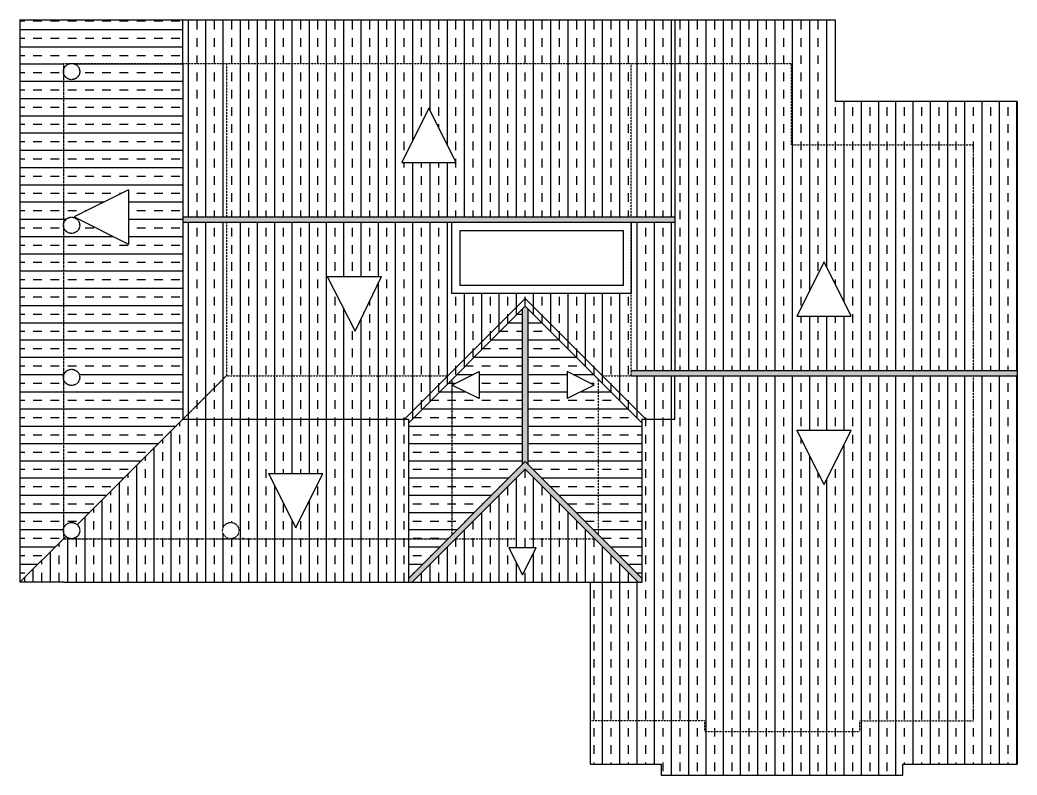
# Model space of a CAD drawing. Header units: millimetres. Extents: x -30673 to 129244, y -37020 to 10380.
# Drawn here: x 105408 to 123758, y -7820 to 6080 of the extents above; entities that cross this region are included whole.
import ezdxf

# ---------------------------------------------------------------- set-up
doc = ezdxf.new("R2010")
doc.units = ezdxf.units.MM
doc.header["$LTSCALE"] = 0.1
doc.linetypes.add('ACAD_ISO02W100', pattern=[15, 12, -3])
for name, color, linetype in [('detalhes', 1, 'Continuous'), ('elementos cortados', 6, 'Continuous'), ('elementos vistos', 231, 'Continuous'), ('projeção', 7, 'ACAD_ISO02W100'), ('telhado visto', 11, 'Continuous')]:
    doc.layers.add(name, color=color, linetype=linetype)
pattern_1 = [(90, (161216.38, -957391.02), (-317.5, 2e-14), []), (90, (161057.63, -957391.02), (-317.5, 2e-14), [158.75, -158.75])]
pattern_2 = [(0, (161216.38, -957391.02), (0, 317.5), []), (0, (161216.38, -957232.27), (0, 317.5), [158.75, -158.75])]

msp = doc.modelspace()

# ---------------------------------------------------------------- hatches: boundary and pattern name
at = {"layer": 'detalhes', "ltscale": 0.1}
msp.add_hatch(color=11, dxfattribs=at).paths.add_polyline_path([(123758.171, -370.473), (116658.171, -370.473), (116658.171, -470.473), (123758.171, -470.473)])
at = {"layer": 'telhado visto', "ltscale": 0.1}
h = msp.add_hatch(dxfattribs=at)
h.set_pattern_fill('TRANS', color=256, scale=50, style=0)
h.set_pattern_definition(pattern_2)
h.paths.add_polyline_path([(108408.171, 5279.527), (106358.171, 5279.527, -0.414213562), (106508.171, 5129.527, -1), (106208.171, 5129.527), (106208.171, 2279.527), (106210.029, 2279.527, -1.069452865), (106507.658, 2299.527, -0.935057573), (106210.029, 2279.527), (106208.171, 2279.527), (106208.171, -420.473), (106231.893, -420.473, -0.751127801), (106507.658, -500.473, -1), (106208.685, -500.473, -0.142121094), (106231.893, -420.473), (106208.171, -420.473), (106208.171, -3320.473, -0.668049792), (106464.2, -3214.369), (108408.171, -1270.258)])
h.paths.add_polyline_path([(107408.171, 1954.678), (106408.171, 2454.678), (107408.171, 2954.678)], flags=16)
h.paths.add_polyline_path([(106208.171, 5279.527), (108408.171, 5279.527), (108408.171, 6079.527), (105408.171, 6079.527), (105408.171, 579.527), (106208.171, 579.527)])
h.paths.add_polyline_path([(106208.171, 579.527), (105408.171, 579.527), (105408.171, -4270.473), (106208.171, -3470.415)])
h.paths.add_polyline_path([(107620.755, 1343.713), (107620.755, 3390.097), (108268.413, 3390.097), (108268.413, 1343.713)], flags=24)
h = msp.add_hatch(dxfattribs=at)
h.set_pattern_fill('TRANS', color=256, scale=50, angle=90, style=0)
h.set_pattern_definition(pattern_1)
h.paths.add_polyline_path([(117458.171, 6079.527), (108408.171, 6079.527), (108408.171, 5279.527), (117458.171, 5279.527)])
h.paths.add_polyline_path([(120408.171, 6079.527), (117832.641, 6079.527), (117832.641, 5279.527), (119608.171, 5279.527), (119608.171, 3779.527), (122958.171, 3779.527), (122958.171, 599.589), (123758.171, 599.589), (123758.171, 4579.527), (120408.171, 4579.527)])
h.paths.add_polyline_path([(117832.641, 6079.527), (117458.171, 6079.527), (117458.171, 5279.527), (117832.641, 5279.527)])
h.paths.add_polyline_path([(123758.171, 599.589), (122958.171, 599.589), (122958.171, -370.473), (123758.171, -370.473)])
h.paths.add_polyline_path([(123758.171, -470.473), (122958.171, -470.473), (122958.171, -6820.473), (120858.171, -6820.473), (120858.171, -7020.473), (118008.171, -7020.473), (118008.171, -6820.473), (117832.641, -6820.473), (117832.641, -7820.473), (118058.171, -7820.473), (121658.171, -7820.473), (121658.171, -7620.473), (123758.171, -7620.473)])
h.paths.add_polyline_path([(117832.641, -6820.473), (115908.171, -6820.473), (115908.171, -7620.473), (117208.171, -7620.473), (117208.171, -7820.473), (117832.641, -7820.473)])
h = msp.add_hatch(dxfattribs=at)
h.set_pattern_fill('TRANS', color=256, scale=50, angle=90, style=0)
h.set_pattern_definition(pattern_1)
h.paths.add_polyline_path([(116658.171, 5279.527), (109208.171, 5279.527), (109208.171, 2454.663), (116658.171, 2454.527)])
h.paths.add_polyline_path([(113433.171, 3454.595), (112433.171, 3454.595), (112933.171, 4454.595)], flags=16)
h.paths.add_polyline_path([(117458.171, 5279.527), (116658.171, 5279.527), (116658.171, 2454.527), (117458.171, 2454.513)])
h.paths.add_polyline_path([(109208.171, 5279.527), (108408.171, 5279.527), (108408.171, 2454.678), (109208.171, 2454.663)])
h.paths.add_polyline_path([(111979.513, 3369.448), (114025.898, 3369.448), (114025.898, 2721.79), (111979.513, 2721.79)], flags=24)
h = msp.add_hatch(dxfattribs=at)
h.set_pattern_fill('TRANS', color=256, scale=50, angle=90, style=0)
h.set_pattern_definition(pattern_1)
h.paths.add_polyline_path([(122958.171, 3779.527), (119608.171, 3779.527), (119608.171, 5279.527), (117458.171, 5279.527), (117458.171, -370.473), (122958.171, -370.473)])
h.paths.add_polyline_path([(120208.171, 1629.527), (120708.171, 629.527), (119708.171, 629.527)], flags=16)
h.paths.add_polyline_path([(122958.171, -470.473), (117458.171, -470.473), (117458.171, -1270.201), (116858.171, -1270.201), (116858.171, -3470.473), (116858.171, -4270.473), (115908.171, -4270.473), (115908.171, -6820.473), (118008.171, -6820.473), (118008.171, -7020.473), (120858.171, -7020.473), (120858.171, -6820.473), (122958.171, -6820.473)])
h.paths.add_polyline_path([(119708.171, -1470.473), (120708.171, -1470.473), (120208.171, -2470.473)], flags=16)
h.paths.add_polyline_path([(119227.051, 560.856), (121273.436, 560.856), (121273.436, -86.802), (119227.051, -86.802)], flags=24)
h.paths.add_polyline_path([(119196.933, -2528.271), (121243.317, -2528.271), (121243.317, -3175.929), (119196.933, -3175.929)], flags=24)
h = msp.add_hatch(color=256, dxfattribs=at)
h.paths.add_polyline_path([(117458.171, 2354.513), (117458.171, 2454.513), (108408.171, 2454.678), (108408.171, 2354.678)])
h.paths.add_polyline_path([(114658.171, -2099.762), (114708.171, -2049.762), (114758.171, -2099.762), (114758.171, 758.387), (114708.171, 808.37), (114658.171, 758.387)])
h = msp.add_hatch(dxfattribs=at)
h.set_pattern_fill('TRANS', color=256, scale=50, angle=90, style=0)
h.set_pattern_definition(pattern_1)
h.paths.add_polyline_path([(112558.171, -1340.899), (114708.171, 808.37), (116858.171, -1340.899), (116858.171, -1270.201), (116928.894, -1270.201), (116128.894, -470.473), (116658.171, -470.473), (116658.171, 1042.027), (113358.173, 1042.027), (113358.171, 2354.588), (108408.171, 2354.678), (108408.171, -1270.258), (106464.2, -3214.369, -0.199004975), (106508.171, -3320.473, -0.414213562), (106358.171, -3470.473), (109208.171, -3470.473), (109208.171, -3447.358, -0.257542744), (109138.171, -3320.473, -1), (109438.171, -3320.473, -0.414213562), (109288.171, -3470.473), (112558.171, -3470.473)])
h.paths.add_polyline_path([(110983.171, -2270.201), (110483.171, -3270.201), (109983.171, -2270.201)], flags=16)
h.paths.add_polyline_path([(111574.606, 348.668), (111058.99, 1354.617), (112058.99, 1354.617)], flags=16)
h.paths.add_polyline_path([(112558.171, -3470.473), (106208.114, -3470.473), (105408.171, -4270.473), (106208.171, -4270.473), (112558.171, -4270.473)])
h.paths.add_polyline_path([(109665.465, -1445.208), (111711.849, -1445.208), (111711.849, -2092.866), (109665.465, -2092.866)], flags=24)
h.paths.add_polyline_path([(110713.585, 2118.383), (112759.969, 2118.383), (112759.969, 1470.725), (110713.585, 1470.725)], flags=24)
h = msp.add_hatch(dxfattribs=at)
h.set_pattern_fill('TRANS', color=256, scale=50, angle=90, style=0)
h.set_pattern_definition(pattern_1)
h.paths.add_polyline_path([(109208.171, 2354.663), (108408.171, 2354.678), (108408.171, -1270.201), (109208.171, -470.201)])
h = msp.add_hatch(dxfattribs=at)
h.set_pattern_fill('TRANS', color=256, scale=50, angle=90, style=0)
h.set_pattern_definition(pattern_1)
h.paths.add_polyline_path([(114708.171, 949.767), (116128.894, -470.473), (116658.171, -470.473), (116658.171, 1042.027), (113358.173, 1042.027), (113358.171, 2354.588), (109208.171, 2354.663), (109208.171, -470.201), (113287.453, -470.468)])
h.paths.add_polyline_path([(111574.606, 348.668), (111058.99, 1354.617), (112058.99, 1354.617)], flags=16)
h.paths.add_polyline_path([(110713.585, 2118.383), (112759.969, 2118.383), (112759.969, 1470.725), (110713.585, 1470.725)], flags=24)
h = msp.add_hatch(dxfattribs=at)
h.set_pattern_fill('TRANS', color=256, scale=50, angle=90, style=0)
h.set_pattern_definition(pattern_1)
h.paths.add_polyline_path([(117458.171, 2354.513), (116658.171, 2354.527), (116658.171, 1042.027), (116658.171, -370.473), (117458.171, -370.473)])
h = msp.add_hatch(dxfattribs=at)
h.set_pattern_fill('TRANS', color=256, scale=50, style=0)
h.set_pattern_definition(pattern_2)
h.paths.add_polyline_path([(114658.171, 758.387), (113358.171, -541.171), (113358.171, -641.183), (113858.171, -391.183), (113858.171, -891.183), (113358.171, -641.183), (113358.171, -3399.762), (114658.171, -2099.762)])
h.paths.add_polyline_path([(113358.171, -541.171), (112558.171, -1340.899), (112558.171, -3470.473), (113287.461, -3470.473), (113358.171, -3399.762)])
h.paths.add_polyline_path([(116058.171, -541.171), (114758.171, 758.387), (114758.171, -2099.762), (116058.171, -3399.762)])
h.paths.add_polyline_path([(115477.258, -891.183), (115477.258, -391.183), (115977.258, -641.183)], flags=16)
h.paths.add_polyline_path([(116858.171, -1340.899), (116058.171, -541.171), (116058.171, -3399.762), (116858.171, -4199.762), (116858.171, -3470.473)])
h.paths.add_polyline_path([(113287.461, -3470.473), (112558.171, -3470.473), (112558.171, -4199.762)])
h.paths.add_polyline_path([(114021.46, -1748.298), (114021.46, 298.087), (114669.118, 298.087), (114669.118, -1748.298)], flags=9)
h.paths.add_polyline_path([(114804.827, -1610.171), (114804.827, 436.213), (115452.485, 436.213), (115452.485, -1610.171)], flags=24)
h = msp.add_hatch(dxfattribs=at)
h.set_pattern_fill('TRANS', color=256, scale=50, angle=90, style=0)
h.set_pattern_definition(pattern_1)
edge = h.paths.add_edge_path()
edge.add_line((113287.453, -470.468), (109208.171, -470.201))
edge.add_line((109208.171, -470.201), (108408.2, -1270.172))
edge.add_line((108408.2, -1270.172), (108408.229, -1270.201))
edge.add_line((108408.2, -1270.172), (108408.171, -1270.201))
edge.add_line((108408.171, -1270.201), (112487.449, -1270.201))
edge.add_line((112487.449, -1270.201), (113287.453, -470.468))
h = msp.add_hatch(dxfattribs=at)
h.set_pattern_fill('TRANS', color=256, scale=50, angle=90, style=0)
h.set_pattern_definition(pattern_1)
h.paths.add_polyline_path([(117458.171, -470.473), (116658.171, -470.473), (116128.894, -470.473), (116928.894, -1270.201), (117458.171, -1270.201)])
msp.add_hatch(color=256, dxfattribs=at).paths.add_polyline_path([(114708.171, -2049.762), (112558.171, -4199.762), (112558.171, -4270.473), (112628.882, -4270.473), (114708.171, -2191.183), (116787.461, -4270.473), (116858.171, -4270.473), (116858.171, -4199.762)])
h = msp.add_hatch(dxfattribs=at)
h.set_pattern_fill('TRANS', color=256, scale=50, angle=90, style=0)
h.set_pattern_definition(pattern_1)
h.paths.add_polyline_path([(114708.171, -2191.183), (112628.882, -4270.473), (116787.461, -4270.473)])
h.paths.add_polyline_path([(114908.171, -3635.98), (114658.171, -4135.98), (114408.171, -3635.98)], flags=16)
h.paths.add_polyline_path([(113716.867, -3092.022), (115763.252, -3092.022), (115763.252, -3739.68), (113716.867, -3739.68)], flags=25)

# ---------------------------------------------------------------- linework, layer by layer
at = {"layer": 'detalhes', "ltscale": 0.1}
for p, q in [((112933.171, 4454.595), (112433.171, 3454.595)), ((113433.171, 3454.595), (112933.171, 4454.595)), ((112433.171, 3454.595), (113433.171, 3454.595)), ((107408.171, 2954.678), (106408.171, 2454.678)), ((107408.171, 2954.678), (107408.171, 1954.678)), ((106408.171, 2454.678), (107408.171, 1954.678)), ((120208.171, 1629.527), (119708.171, 629.527)), ((120708.171, 629.527), (120208.171, 1629.527)), ((111058.99, 1354.617), (111574.606, 348.668)), ((111058.99, 1354.617), (112058.99, 1354.617)), ((111574.606, 348.668), (112058.99, 1354.617)), ((119708.171, 629.527), (120708.171, 629.527)), ((113358.171, -641.183), (113858.171, -391.183)), ((113858.171, -391.183), (113858.171, -891.183)), ((115977.258, -641.183), (115477.258, -391.183)), ((115477.258, -391.183), (115477.258, -891.183)), ((113858.171, -891.183), (113358.171, -641.183)), ((115977.258, -641.183), (115477.258, -891.183)), ((120208.171, -2470.473), (119708.171, -1470.473)), ((119708.171, -1470.473), (120708.171, -1470.473)), ((120208.171, -2470.473), (120708.171, -1470.473)), ((109983.171, -2270.201), (110483.171, -3270.201)), ((109983.171, -2270.201), (110983.171, -2270.201)), ((110483.171, -3270.201), (110983.171, -2270.201)), ((114408.171, -3635.98), (114658.171, -4135.98)), ((114908.171, -3635.98), (114408.171, -3635.98)), ((114658.171, -4135.98), (114908.171, -3635.98))]:
    msp.add_line(p, q, dxfattribs=at)
at = {"layer": 'elementos cortados', "ltscale": 0.1}
msp.add_line((113358.171, 2354.588), (116658.171, 2354.527), dxfattribs=at)
at = {"layer": 'elementos cortados'}
for p, q in [((109208.171, -3447.358), (109208.171, -3470.473)), ((109508.171, -3453.138), (109508.171, -3470.473))]:
    msp.add_line(p, q, dxfattribs=at)
at = {"layer": 'elementos vistos', "ltscale": 0.1}
for p, q in [((113358.173, 1042.027), (113358.171, 2354.588)), ((113358.173, 1042.027), (113358.197, 2354.588)), ((113358.197, 2354.588), (116658.171, 2354.527)), ((113508.176, 1192.027), (113508.195, 2204.585)), ((113508.195, 2204.585), (116508.171, 2204.53)), ((116508.171, 2204.53), (116508.171, 1192.027)), ((116658.171, 2354.527), (116658.171, 1042.027)), ((116508.171, 1192.027), (113508.176, 1192.027)), ((116658.171, 1042.027), (113358.171, 1042.027))]:
    msp.add_line(p, q, dxfattribs=at)
at = {"layer": 'projeção', "ltscale": 0.1}
for p, q in [((120408.171, 6079.527), (120408.171, 6079.527)), ((106208.171, 5279.527), (119608.171, 5279.527)), ((109208.171, 5279.527), (109208.171, 2454.663)), ((116658.171, 2454.527), (116658.171, 5279.527)), ((119608.171, 3779.527), (119608.171, 5279.527)), ((119608.171, 3779.527), (122958.171, 3779.527)), ((122958.171, -370.473), (122958.171, 3779.527)), ((109208.171, 2354.663), (109208.171, -470.201)), ((116658.171, -470.473), (116658.171, 2354.527)), ((109208.171, -470.201), (108408.171, -1270.201)), ((109208.171, -470.201), (109208.171, -470.201)), ((109208.171, -470.201), (113287.453, -470.468)), ((116058.171, -3399.762), (116058.171, -541.171)), ((116128.894, -470.473), (116658.171, -470.473)), ((122958.171, -6820.473), (122958.171, -470.473)), ((113428.882, -3470.473), (114533.171, -3470.473)), ((114783.171, -3470.473), (115908.171, -3470.473)), ((115908.171, -3470.473), (115987.461, -3470.473)), ((118008.171, -6820.473), (115908.171, -6820.473)), ((118008.171, -6820.473), (118008.171, -7020.473)), ((120858.171, -6820.473), (120858.171, -7020.473)), ((120858.171, -6820.473), (122958.171, -6820.473)), ((118008.171, -7020.473), (120858.171, -7020.473))]:
    msp.add_line(p, q, dxfattribs=at)
at = {"layer": 'projeção'}
for p, q in [((106208.171, 5279.527), (106208.171, -3470.415)), ((106208.171, 2279.527), (106210.029, 2279.527)), ((106208.171, -420.473), (106231.893, -420.473)), ((106208.171, -420.473), (106231.893, -420.473)), ((106208.171, -420.473), (106231.893, -420.473)), ((113358.171, -541.171), (113358.171, -3399.762)), ((106208.171, -3470.473), (113287.461, -3470.473))]:
    msp.add_line(p, q, dxfattribs=at)
for centre, radius in [((106358.171, 5129.527), 150), ((106358.171, 2299.527), 149.487), ((106358.171, -500.473), 149.487), ((106358.171, -3320.473), 150)]:
    msp.add_circle(centre, radius, dxfattribs=at)
at = {"layer": 'projeção', "ltscale": 0.01}
msp.add_circle((109288.171, -3320.473), 150, dxfattribs=at)
at = {"layer": 'telhado visto', "ltscale": 0.1}
for p, q in [((105408.171, 6079.527), (105408.171, -4270.473)), ((105408.171, 6079.527), (120408.171, 6079.527)), ((108408.171, 5279.527), (108408.171, 6079.527)), ((117458.171, 6079.527), (117458.171, -370.473)), ((120408.171, 6079.527), (120408.171, 4579.527)), ((106208.171, 5179.527), (106216.75, 5179.527)), ((108408.171, 5279.527), (108408.171, -1270.201)), ((117458.171, 5279.527), (117458.171, -370.473)), ((123758.171, 4579.527), (120408.171, 4579.527)), ((123758.171, 4579.527), (123758.171, -370.473)), ((108408.171, 2454.678), (117458.171, 2454.513)), ((106208.171, 2279.527), (106210.029, 2279.527)), ((108408.171, 2354.678), (117458.171, 2354.513)), ((114702.627, 944.225), (112487.449, -1270.201)), ((114707.936, 950.003), (116928.894, -1270.201)), ((114708.171, 808.37), (112558.171, -1340.899)), ((114658.171, -2099.762), (114658.171, 758.817)), ((114708.171, 808.37), (116858.171, -1340.899)), ((114758.171, -2099.762), (114758.171, 758.817)), ((116658.171, -370.473), (123758.171, -370.473)), ((116658.171, -470.473), (123758.171, -470.473)), ((117458.171, -1270.201), (117458.171, -470.473)), ((123758.171, -370.473), (123758.171, -7620.473)), ((108408.229, -1270.201), (106464.2, -3214.369)), ((108408.171, -1270.201), (112558.171, -1270.201)), ((116858.171, -3470.473), (116858.171, -1270.201)), ((116858.171, -1270.201), (117458.171, -1270.201)), ((112558.171, -1340.899), (112558.171, -4270.473)), ((114708.171, -2049.762), (112558.171, -4199.762)), ((114708.171, -2191.183), (112628.882, -4270.473)), ((116858.171, -4199.762), (114708.171, -2049.762)), ((116787.461, -4270.473), (114708.171, -2191.183)), ((106252.075, -3426.508), (105408.171, -4270.473)), ((116858.171, -4270.473), (116858.171, -3470.473)), ((106208.171, -4270.473), (105408.171, -4270.473)), ((106208.171, -4270.473), (112558.171, -4270.473)), ((112558.171, -4270.473), (116858.171, -4270.473)), ((115908.171, -7620.473), (115908.171, -4270.473)), ((115908.171, -7620.473), (117208.171, -7620.473)), ((117208.171, -7620.473), (117208.171, -7820.473)), ((121658.171, -7820.473), (121658.171, -7620.473)), ((121658.171, -7620.473), (121658.171, -7620.473)), ((121658.171, -7620.473), (123758.171, -7620.473)), ((117208.171, -7820.473), (118058.171, -7820.473)), ((117208.171, -7820.473), (117208.171, -7820.473)), ((118058.171, -7820.473), (121658.171, -7820.473))]:
    msp.add_line(p, q, dxfattribs=at)
at = {"layer": 'telhado visto'}
msp.add_line((112558.171, -1270.201), (112558.171, -1340.899), dxfattribs=at)

doc.saveas('drawing.dxf')
